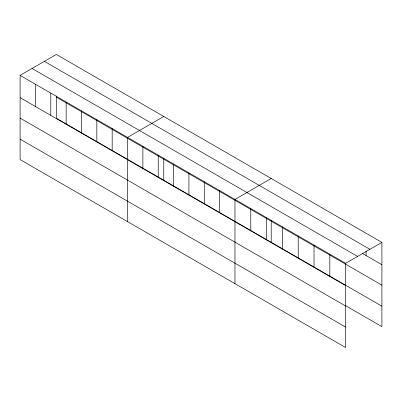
<?xml version="1.0" encoding="UTF-8"?>
<svg xmlns="http://www.w3.org/2000/svg" width="402" height="402" viewBox="0 0 402 402"><rect width="100%" height="100%" fill="white"/><g stroke="black" fill="none" stroke-linecap="round" stroke-linejoin="round"><path stroke-width="0.6" d="M20.1 75.375L345.655 263.335L345.655 347.549L20.1 159.594L20.1 75.375L56.345 54.451L381.9 242.406L381.9 326.625L345.529 305.626M163.78 116.474L127.534 137.404L127.534 221.618M271.209 178.503L234.964 199.427L234.964 283.641M345.655 263.335L381.9 242.406M44.386 61.355L369.94 249.315M362.398 253.436L381.9 264.697M32.059 68.471L357.614 256.431M56.345 97.173L381.9 285.134M381.9 306.188L56.345 118.228L56.345 95.972M20.1 97.661L345.655 285.621M20.1 118.098L345.655 306.058M20.1 139.157L345.655 327.112M366.086 251.23L366.086 255.566M329.841 254.205L329.841 276.491M314.027 245.074L314.027 267.36M298.219 235.944L298.219 258.235M282.405 226.818L282.405 249.104M271.209 220.025L271.209 242.28M266.591 217.688L266.591 239.974M250.778 208.558L250.778 230.843M219.618 190.568L219.618 212.854M204.271 181.709L204.271 203.995M188.925 172.845L188.925 195.131M173.574 163.986L173.574 186.272M163.78 157.996L163.78 180.257M158.227 155.127L158.227 177.413M142.881 146.263L142.881 168.549M112.183 128.54L112.183 150.83M96.837 119.68L96.837 141.966M81.49 110.821L81.49 133.107M66.144 101.957L66.144 124.248M50.793 93.098L50.793 115.384M35.446 84.239L35.446 106.525"/></g></svg>
